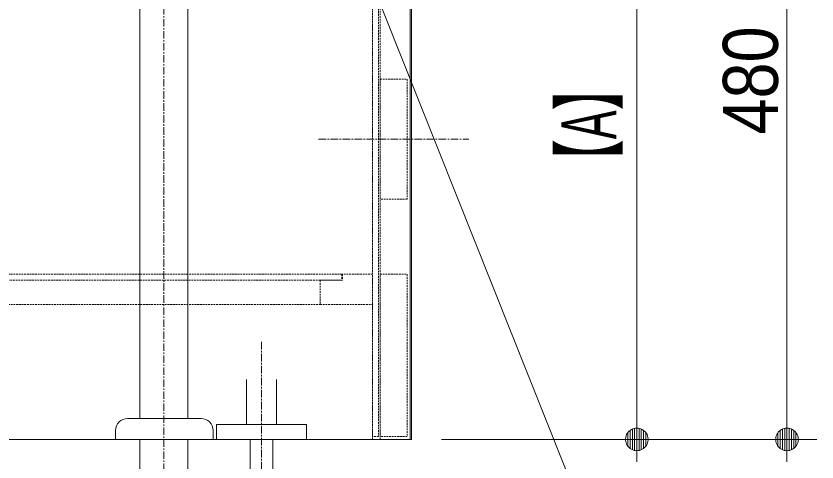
# Model space of a CAD drawing. Units: millimetres, scale not verified. Extents: x -6062 to 6062, y -3045 to 3045.
# Drawn here: x -3536 to -3002, y -2085 to -1788 of the extents above; entities that cross this region are included whole.
import ezdxf
from ezdxf.enums import TextEntityAlignment as Align

# ---------------------------------------------------------------- set-up
doc = ezdxf.new("R2010")
doc.units = ezdxf.units.MM
doc.header["$LTSCALE"] = 20
doc.linetypes.add('CHAIN1', pattern=[8, 5, -1, 1, -1])
doc.linetypes.add('DASHED1', pattern=[1.8, 1.2, -0.6])
for name, color, linetype, lineweight in [('0-1_5ボウル・キャビネット', 7, 'Continuous', 9), ('0-2_2寸法-2', 7, 'Continuous', 9), ('0-3_0', 7, 'Continuous', 9), ('0-4_2寸法-1', 7, 'Continuous', 9), ('0-5_4給排水', 7, 'Continuous', 9), ('0-6_2寸法-3', 7, 'Continuous', 9)]:
    doc.layers.add(name, color=color, linetype=linetype, lineweight=lineweight)
doc.styles.add('ＭＳ Ｐゴシック', font='')
doc.styles.get('ＭＳ Ｐゴシック').set_extended_font_data('MS PGothic')

# ---------------------------------------------------------------- blocks, each defined once
blk = doc.blocks.new('グループ-7')
at = {"layer": '0-1_5ボウル・キャビネット'}
blk.add_lwpolyline([(-40260, -28100), (-29720, -28100), (-29720, -41400), (-40260, -41400)], close=True, dxfattribs=at)
blk = doc.blocks.new('グループ-8')
at = {"layer": '0-1_5ボウル・キャビネット', "linetype": 'DASHED1'}
for p, q in [((-30220, -41400), (-30220, -28100)), ((-30120, -41400), (-30120, -28100)), ((-37920, -39600), (-30920, -39600))]:
    blk.add_line(p, q, dxfattribs=at)
for points in [[(-30220, -28100), (-30140, -28100), (-30140, -41360), (-30220, -41360)], [(-30120, -36600), (-29760, -36600), (-29760, -38200), (-30120, -38200)], [(-38210, -39200), (-30630, -39200), (-30630, -39280), (-38210, -39280)], [(-30620, -39280), (-30920, -39280), (-30920, -39600), (-30220, -39600), (-30220, -39200), (-30620, -39200)], [(-30120, -39200), (-29760, -39200), (-29760, -41360), (-30120, -41360)]]:
    blk.add_lwpolyline(points, close=True, dxfattribs=at)
blk = doc.blocks.new('グループ-9')
at = {"layer": '0-1_5ボウル・キャビネット', "linetype": 'CHAIN1'}
for p, q in [((-30940, -29900), (-28940, -29900)), ((-30940, -37400), (-28940, -37400))]:
    blk.add_line(p, q, dxfattribs=at)
blk = doc.blocks.new('グループ-10')
at = {"layer": '0-1_5ボウル・キャビネット'}
blk.add_lwpolyline([(-41700, -41400), (-29700, -41400), (-29700, -21400)], dxfattribs=at)
for name in ['グループ-7', 'グループ-8', 'グループ-9']:
    blk.add_blockref(name, (0, 0), dxfattribs=at)
blk = doc.blocks.new('_Dot')
at = {"layer": '0-3_0'}
for p, q in [((-10, 0), (-20, 0)), ((9.78, 2), (-9.78, 2)), ((7.99, 6), (-7.99, 6)), ((9.16, -3.98), (-9.16, -3.98)), ((6, -7.98), (-6, -7.98))]:
    blk.add_line(p, q, dxfattribs=at)
for points in [[(10, 0), (9.92, 1.25), (9.69, 2.49), (9.3, 3.68), (8.76, 4.82), (8.09, 5.88), (7.29, 6.85), (6.37, 7.71), (5.36, 8.44), (4.26, 9.05), (3.09, 9.51), (1.87, 9.82), (0.63, 9.98), (-0.63, 9.98), (-1.87, 9.82), (-3.09, 9.51), (-4.26, 9.05), (-5.36, 8.44), (-6.37, 7.71), (-7.29, 6.85), (-8.09, 5.88), (-8.76, 4.82), (-9.3, 3.68), (-9.69, 2.49), (-9.92, 1.25), (-10, 0), (0, 0)], [(-10, 0), (-9.92, -1.25), (-9.69, -2.49), (-9.3, -3.68), (-8.76, -4.82), (-8.09, -5.88), (-7.29, -6.85), (-6.37, -7.71), (-5.36, -8.44), (-4.26, -9.05), (-3.09, -9.51), (-1.87, -9.82), (-0.63, -9.98), (0.63, -9.98), (1.87, -9.82), (3.09, -9.51), (4.26, -9.05), (5.36, -8.44), (6.37, -7.71), (7.29, -6.85), (8.09, -5.88), (8.76, -4.82), (9.3, -3.68), (9.69, -2.49), (9.92, -1.25), (10, 0), (0, 0)]]:
    blk.add_lwpolyline(points, close=True, dxfattribs=at)
blk = doc.blocks.new('グループ-12')
at = {"layer": '0-5_4給排水', "linetype": 'CHAIN1'}
blk.add_line((-31700, -40100), (-31700, -42300), dxfattribs=at)
at = {"layer": '0-5_4給排水'}
blk.add_lwpolyline([(-31900, -40600), (-31900, -41200), (-31500, -41200), (-31500, -40600)], dxfattribs=at)
for points in [[(-32300, -41200), (-31100, -41200), (-31100, -41400), (-32300, -41400)], [(-31850, -41400), (-31550, -41400), (-31550, -41800), (-31850, -41800)]]:
    blk.add_lwpolyline(points, close=True, dxfattribs=at)
blk = doc.blocks.new('グループ-13')
at = {"layer": '0-5_4給排水', "linetype": 'CHAIN1'}
blk.add_line((-33000, -42300), (-33000, -31480), dxfattribs=at)
at = {"layer": '0-5_4給排水'}
blk.add_line((-33645, -41306.7), (-33645, -41280), dxfattribs=at)
for points in [[(-33320, -32560), (-33320, -41120), (-32680, -41120), (-32680, -32560)], [(-33485, -41120), (-33482.5, -41120), (-32507.5, -41120), (-32505, -41120)], [(-32345, -41280), (-32345, -41306.7), (-32345, -41400), (-33645, -41400), (-33645, -41306.7)]]:
    blk.add_lwpolyline(points, dxfattribs=at)
blk.add_lwpolyline([(-33320, -41400), (-32680, -41400), (-32680, -41800), (-33320, -41800)], close=True, dxfattribs=at)
for centre, start, end in [((-33485, -41280), 90, 180), ((-32505, -41280), 0, 90)]:
    blk.add_arc(centre, 160, start, end, dxfattribs=at)

msp = doc.modelspace()

# ---------------------------------------------------------------- linework, layer by layer
at = {"layer": '0-2_2寸法-2'}
for p, q in [((-3022.5, -1590), (-3022.5, -2070)), ((-3122.5, -1650), (-3122.5, -2070)), ((-3252.5, -2070), (-3102.5, -2070)), ((-3102.5, -2070), (-3002.5, -2070))]:
    msp.add_line(p, q, dxfattribs=at)
at = {"layer": '0-4_2寸法-1'}
for p, q in [((-3022.5, -1605.01), (-3022.5, -2054.99)), ((-3122.5, -1665.01), (-3122.5, -2054.99)), ((-3252.5, -2070), (-3102.5, -2070)), ((-3102.5, -2070), (-3002.5, -2070))]:
    msp.add_line(p, q, dxfattribs=at)
at = {"layer": '0-6_2寸法-3'}
msp.add_lwpolyline([(-3467.57, -2420), (-3038.38, -2420), (-3339.25, -1664.9)], dxfattribs=at)

# ---------------------------------------------------------------- block references
at = {"layer": '0-1_5ボウル・キャビネット', "xscale": 0.05, "yscale": 0.05}
msp.add_blockref('グループ-10', (-1787.5, 0), dxfattribs=at)
at = {"layer": '0-2_2寸法-2', "xscale": 0.7503418, "yscale": 0.7503418, "rotation": 90}
for p in [(-3122.5, -2070), (-3022.5, -2070)]:
    msp.add_blockref('_Dot', p, dxfattribs=at)
at = {"layer": '0-4_2寸法-1', "xscale": 0.7503418, "yscale": 0.7503418, "rotation": 270}
for p in [(-3122.5, -2070), (-3022.5, -2070)]:
    msp.add_blockref('_Dot', p, dxfattribs=at)
at = {"layer": '0-5_4給排水', "xscale": 0.05, "yscale": 0.05}
for name in ['グループ-13', 'グループ-12']:
    msp.add_blockref(name, (-1787.5, 0), dxfattribs=at)

# ---------------------------------------------------------------- texts
at = {"layer": '0-4_2寸法-1', "style": 'ＭＳ Ｐゴシック'}
for s, height, width, p in [('480', 36.66, 0.9, (-3017.54, -1866.89)), ('【A】', 36.69, 0.6, (-3125.13, -1900.05))]:
    msp.add_text(s, height=height, rotation=90, dxfattribs=dict(at, width=width)).set_placement(p, align=Align.BOTTOM_LEFT)

doc.saveas('drawing.dxf')
